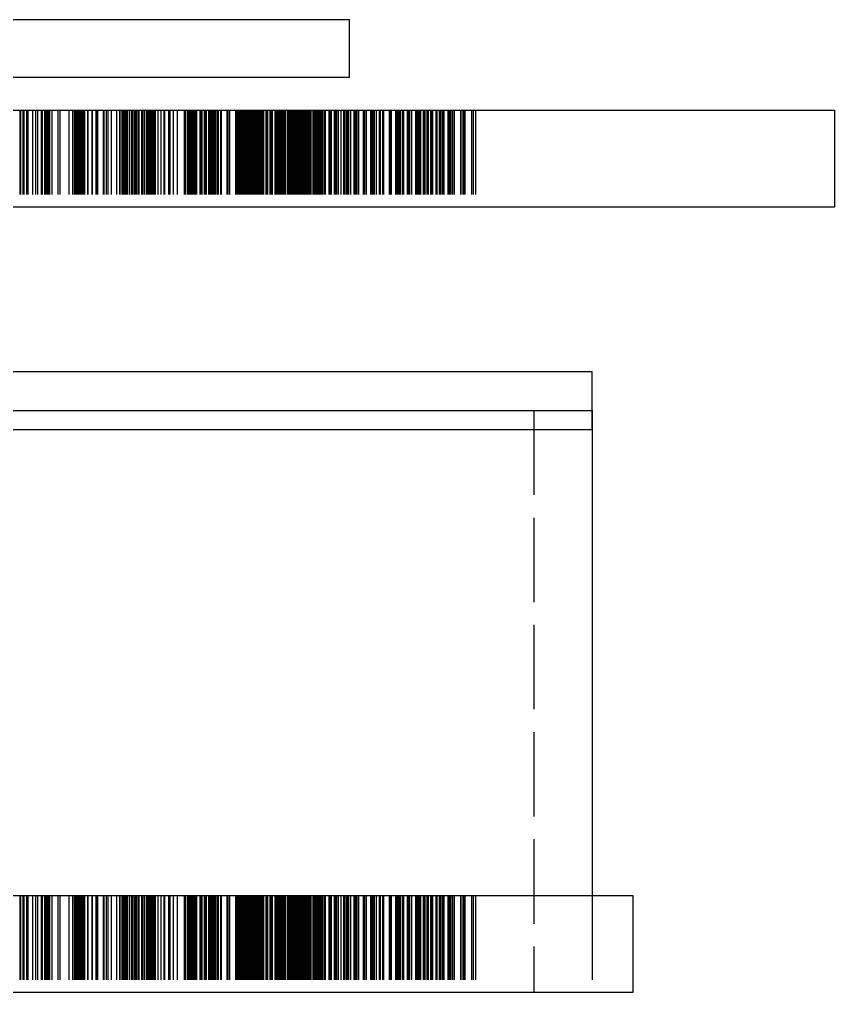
# Model space of a CAD drawing. Extents: x -49 to 4846, y -968 to 1090.
# Drawn here: x 4463.6 to 4547.6, y -467.9 to -367.6 of the extents above; entities that cross this region are included whole.
import ezdxf

# ---------------------------------------------------------------- set-up
doc = ezdxf.new("R2010")
doc.units = 0
doc.linetypes.add('DASHED', pattern=[11.05, 8.7, -2.35])
doc.linetypes.add('DOT', pattern=[2.2, 1.1, -1.1])
doc.layers.get('0').update_dxf_attribs({"linetype": 'CONTINUOUS'})
doc.layers.add('INVISIBLE', color=6, linetype='DOT')

msp = doc.modelspace()

# ---------------------------------------------------------------- linework, layer by layer
at = {"color": 1}
for p, q in [((4435.107727, -367.571621), (4497.607727, -367.571621)), ((4497.607727, -373.571621), (4497.607727, -367.571621)), ((4497.607727, -373.571621), (4247.607727, -373.571621)), ((4197.607727, -376.930308), (4547.607727, -376.930308)), ((4547.607727, -376.930308), (4547.607727, -386.930308)), ((4547.607727, -386.930308), (4197.607727, -386.930308)), ((4447.607727, -403.87264), (4522.607727, -403.87264)), ((4522.607727, -409.87264), (4522.607727, -403.87264)), ((4222.607727, -407.895823), (4522.607727, -407.895823)), ((4522.607727, -407.895823), (4522.607727, -457.895823)), ((4522.607727, -409.87264), (4222.607727, -409.87264)), ((4218.41165, -457.895823), (4526.803805, -457.895823)), ((4526.803805, -457.895823), (4526.803805, -467.895823)), ((4526.803805, -467.895823), (4218.41165, -467.895823))]:
    msp.add_line(p, q, dxfattribs=at)
at = {"layer": 'INVISIBLE', "linetype": 'DASHED'}
for p, q in [((4463.629827, -376.930308), (4463.629827, -386.930308)), ((4463.686207, -376.930308), (4463.686207, -386.930308)), ((4463.933215, -376.930308), (4463.933215, -386.930308)), ((4464.042692, -376.930308), (4464.042692, -386.930308)), ((4464.048743, -376.930308), (4464.048743, -386.930308)), ((4464.328966, -376.930308), (4464.328966, -386.930308)), ((4464.442108, -376.930308), (4464.442108, -386.930308)), ((4464.936995, -376.930308), (4464.936995, -386.930308)), ((4465.257447, -376.930308), (4465.257447, -386.930308)), ((4465.43452, -376.930308), (4465.43452, -386.930308)), ((4465.839957, -376.930308), (4465.839957, -386.930308)), ((4465.933752, -376.930308), (4465.933752, -386.930308)), ((4466.182442, -376.930308), (4466.182442, -386.930308)), ((4466.184181, -376.930308), (4466.184181, -386.930308)), ((4466.311828, -376.930308), (4466.311828, -386.930308)), ((4466.33762, -376.930308), (4466.33762, -386.930308)), ((4466.346135, -376.930308), (4466.346135, -386.930308)), ((4466.385126, -376.930308), (4466.385126, -386.930308)), ((4466.407022, -376.930308), (4466.407022, -386.930308)), ((4466.409483, -376.930308), (4466.409483, -386.930308)), ((4466.430706, -376.930308), (4466.430706, -386.930308)), ((4466.441874, -376.930308), (4466.441874, -386.930308)), ((4466.457502, -376.930308), (4466.457502, -386.930308)), ((4466.478218, -376.930308), (4466.478218, -386.930308)), ((4466.502674, -376.930308), (4466.502674, -386.930308)), ((4466.53958, -376.930308), (4466.53958, -386.930308)), ((4466.550751, -376.930308), (4466.550751, -386.930308)), ((4466.562348, -376.930308), (4466.562348, -386.930308)), ((4466.591947, -376.930308), (4466.591947, -386.930308)), ((4466.602057, -376.930308), (4466.602057, -386.930308)), ((4466.661122, -376.930308), (4466.661122, -386.930308)), ((4466.664394, -376.930308), (4466.664394, -386.930308)), ((4466.674306, -376.930308), (4466.674306, -386.930308)), ((4466.915665, -376.930308), (4466.915665, -386.930308)), ((4467.531013, -376.930308), (4467.531013, -386.930308)), ((4467.738138, -376.930308), (4467.738138, -386.930308)), ((4468.681522, -376.930308), (4468.681522, -386.930308)), ((4469.057762, -376.930308), (4469.057762, -386.930308)), ((4469.213446, -376.930308), (4469.213446, -386.930308)), ((4469.255664, -376.930308), (4469.255664, -386.930308)), ((4469.270852, -376.930308), (4469.270852, -386.930308)), ((4469.348096, -376.930308), (4469.348096, -386.930308)), ((4469.397185, -376.930308), (4469.397185, -386.930308)), ((4469.402975, -376.930308), (4469.402975, -386.930308)), ((4469.484608, -376.930308), (4469.484608, -386.930308)), ((4469.527899, -376.930308), (4469.527899, -386.930308)), ((4469.58967, -376.930308), (4469.58967, -386.930308)), ((4469.664166, -376.930308), (4469.664166, -386.930308)), ((4469.669862, -376.930308), (4469.669862, -386.930308)), ((4469.671114, -376.930308), (4469.671114, -386.930308)), ((4469.805318, -376.930308), (4469.805318, -386.930308)), ((4469.808981, -376.930308), (4469.808981, -386.930308)), ((4469.856322, -376.930308), (4469.856322, -386.930308)), ((4469.908571, -376.930308), (4469.908571, -386.930308)), ((4469.934022, -376.930308), (4469.934022, -386.930308)), ((4470.004254, -376.930308), (4470.004254, -386.930308)), ((4470.11832, -376.930308), (4470.11832, -386.930308)), ((4470.20027, -376.930308), (4470.20027, -386.930308)), ((4470.286466, -376.930308), (4470.286466, -386.930308)), ((4470.607753, -376.930308), (4470.607753, -386.930308)), ((4470.642325, -376.930308), (4470.642325, -386.930308)), ((4471.035791, -376.930308), (4471.035791, -386.930308)), ((4471.067658, -376.930308), (4471.067658, -386.930308)), ((4471.473493, -376.930308), (4471.473493, -386.930308)), ((4471.590361, -376.930308), (4471.590361, -386.930308)), ((4471.642847, -376.930308), (4471.642847, -386.930308)), ((4472.227798, -376.930308), (4472.227798, -386.930308)), ((4472.290938, -376.930308), (4472.290938, -386.930308)), ((4472.5344, -376.930308), (4472.5344, -386.930308)), ((4472.710137, -376.930308), (4472.710137, -386.930308)), ((4473.046463, -376.930308), (4473.046463, -386.930308)), ((4473.588255, -376.930308), (4473.588255, -386.930308)), ((4473.908005, -376.930308), (4473.908005, -386.930308)), ((4473.940961, -376.930308), (4473.940961, -386.930308)), ((4473.947288, -376.930308), (4473.947288, -386.930308)), ((4474.139598, -376.930308), (4474.139598, -386.930308)), ((4474.181466, -376.930308), (4474.181466, -386.930308)), ((4474.195639, -376.930308), (4474.195639, -386.930308)), ((4474.262687, -376.930308), (4474.262687, -386.930308)), ((4474.301937, -376.930308), (4474.301937, -386.930308)), ((4474.306426, -376.930308), (4474.306426, -386.930308)), ((4474.367011, -376.930308), (4474.367011, -386.930308)), ((4474.397334, -376.930308), (4474.397334, -386.930308)), ((4474.430529, -376.930308), (4474.430529, -386.930308)), ((4474.438758, -376.930308), (4474.438758, -386.930308)), ((4474.486173, -376.930308), (4474.486173, -386.930308)), ((4474.489693, -376.930308), (4474.489693, -386.930308)), ((4474.571624, -376.930308), (4474.571624, -386.930308)), ((4474.597886, -376.930308), (4474.597886, -386.930308)), ((4474.626019, -376.930308), (4474.626019, -386.930308)), ((4474.730976, -376.930308), (4474.730976, -386.930308)), ((4474.946409, -376.930308), (4474.946409, -386.930308)), ((4475.126012, -376.930308), (4475.126012, -386.930308)), ((4475.158894, -376.930308), (4475.158894, -386.930308)), ((4475.194312, -376.930308), (4475.194312, -386.930308)), ((4475.395147, -376.930308), (4475.395147, -386.930308)), ((4475.502085, -376.930308), (4475.502085, -386.930308)), ((4475.62485, -376.930308), (4475.62485, -386.930308)), ((4475.798638, -376.930308), (4475.798638, -386.930308)), ((4475.904175, -376.930308), (4475.904175, -386.930308)), ((4476.163836, -376.930308), (4476.163836, -386.930308)), ((4476.238871, -376.930308), (4476.238871, -386.930308)), ((4476.413239, -376.930308), (4476.413239, -386.930308)), ((4476.492072, -376.930308), (4476.492072, -386.930308)), ((4476.695367, -376.930308), (4476.695367, -386.930308)), ((4476.709211, -376.930308), (4476.709211, -386.930308)), ((4476.765625, -376.930308), (4476.765625, -386.930308)), ((4476.785708, -376.930308), (4476.785708, -386.930308)), ((4476.886633, -376.930308), (4476.886633, -386.930308)), ((4476.949964, -376.930308), (4476.949964, -386.930308)), ((4476.9574, -376.930308), (4476.9574, -386.930308)), ((4477.061593, -376.930308), (4477.061593, -386.930308)), ((4477.116415, -376.930308), (4477.116415, -386.930308)), ((4477.194196, -376.930308), (4477.194196, -386.930308)), ((4477.213522, -376.930308), (4477.213522, -386.930308)), ((4477.287389, -376.930308), (4477.287389, -386.930308)), ((4477.294489, -376.930308), (4477.294489, -386.930308)), ((4477.441041, -376.930308), (4477.441041, -386.930308)), ((4477.466937, -376.930308), (4477.466937, -386.930308)), ((4477.525232, -376.930308), (4477.525232, -386.930308)), ((4477.543306, -376.930308), (4477.543306, -386.930308)), ((4477.589365, -376.930308), (4477.589365, -386.930308)), ((4477.844905, -376.930308), (4477.844905, -386.930308)), ((4477.86621, -376.930308), (4477.86621, -386.930308)), ((4478.162478, -376.930308), (4478.162478, -386.930308)), ((4478.472081, -376.930308), (4478.472081, -386.930308)), ((4478.535736, -376.930308), (4478.535736, -386.930308)), ((4478.939204, -376.930308), (4478.939204, -386.930308)), ((4479.092628, -376.930308), (4479.092628, -386.930308)), ((4479.444373, -376.930308), (4479.444373, -386.930308)), ((4479.857223, -376.930308), (4479.857223, -386.930308)), ((4480.563543, -376.930308), (4480.563543, -386.930308)), ((4480.657661, -376.930308), (4480.657661, -386.930308)), ((4480.687821, -376.930308), (4480.687821, -386.930308)), ((4480.9017, -376.930308), (4480.9017, -386.930308)), ((4480.93639, -376.930308), (4480.93639, -386.930308)), ((4480.992504, -376.930308), (4480.992504, -386.930308)), ((4481.011715, -376.930308), (4481.011715, -386.930308)), ((4481.071044, -376.930308), (4481.071044, -386.930308)), ((4481.103891, -376.930308), (4481.103891, -386.930308)), ((4481.158779, -376.930308), (4481.158779, -386.930308)), ((4481.165099, -376.930308), (4481.165099, -386.930308)), ((4481.25123, -376.930308), (4481.25123, -386.930308)), ((4481.289222, -376.930308), (4481.289222, -386.930308)), ((4481.294923, -376.930308), (4481.294923, -386.930308)), ((4481.300846, -376.930308), (4481.300846, -386.930308)), ((4481.355245, -376.930308), (4481.355245, -386.930308)), ((4481.4252, -376.930308), (4481.4252, -386.930308)), ((4481.430433, -376.930308), (4481.430433, -386.930308)), ((4481.504125, -376.930308), (4481.504125, -386.930308)), ((4481.536691, -376.930308), (4481.536691, -386.930308)), ((4481.553808, -376.930308), (4481.553808, -386.930308)), ((4481.594014, -376.930308), (4481.594014, -386.930308)), ((4481.637453, -376.930308), (4481.637453, -386.930308)), ((4481.772592, -376.930308), (4481.772592, -386.930308)), ((4481.803072, -376.930308), (4481.803072, -386.930308)), ((4481.840663, -376.930308), (4481.840663, -386.930308)), ((4482.165457, -376.930308), (4482.165457, -386.930308)), ((4482.275877, -376.930308), (4482.275877, -386.930308)), ((4482.386725, -376.930308), (4482.386725, -386.930308)), ((4482.637244, -376.930308), (4482.637244, -386.930308)), ((4482.780985, -376.930308), (4482.780985, -386.930308)), ((4482.792589, -376.930308), (4482.792589, -386.930308)), ((4482.849756, -376.930308), (4482.849756, -386.930308)), ((4483.061694, -376.930308), (4483.061694, -386.930308)), ((4483.112496, -376.930308), (4483.112496, -386.930308)), ((4483.129839, -376.930308), (4483.129839, -386.930308)), ((4483.153937, -376.930308), (4483.153937, -386.930308)), ((4483.274132, -376.930308), (4483.274132, -386.930308)), ((4483.348938, -376.930308), (4483.348938, -386.930308)), ((4483.357696, -376.930308), (4483.357696, -386.930308)), ((4483.479895, -376.930308), (4483.479895, -386.930308)), ((4483.482939, -376.930308), (4483.482939, -386.930308)), ((4483.519765, -376.930308), (4483.519765, -386.930308)), ((4483.539587, -376.930308), (4483.539587, -386.930308)), ((4483.543852, -376.930308), (4483.543852, -386.930308)), ((4483.576764, -376.930308), (4483.576764, -386.930308)), ((4483.634243, -376.930308), (4483.634243, -386.930308)), ((4483.742061, -376.930308), (4483.742061, -386.930308)), ((4483.750255, -376.930308), (4483.750255, -386.930308)), ((4483.948495, -376.930308), (4483.948495, -386.930308)), ((4484.015195, -376.930308), (4484.015195, -386.930308)), ((4484.088409, -376.930308), (4484.088409, -386.930308)), ((4484.313908, -376.930308), (4484.313908, -386.930308)), ((4484.327604, -376.930308), (4484.327604, -386.930308)), ((4484.378573, -376.930308), (4484.378573, -386.930308)), ((4484.956335, -376.930308), (4484.956335, -386.930308)), ((4485.081508, -376.930308), (4485.081508, -386.930308)), ((4485.250976, -376.930308), (4485.250976, -386.930308)), ((4485.858178, -376.930308), (4485.858178, -386.930308)), ((4485.983677, -376.930308), (4485.983677, -386.930308)), ((4486.046357, -376.930308), (4486.046357, -386.930308)), ((4486.111188, -376.930308), (4486.111188, -386.930308)), ((4486.15243, -376.930308), (4486.15243, -386.930308)), ((4486.167975, -376.930308), (4486.167975, -386.930308)), ((4486.25032, -376.930308), (4486.25032, -386.930308)), ((4486.378855, -376.930308), (4486.378855, -386.930308)), ((4486.405152, -376.930308), (4486.405152, -386.930308)), ((4486.473059, -376.930308), (4486.473059, -386.930308)), ((4486.487654, -376.930308), (4486.487654, -386.930308)), ((4486.496512, -376.930308), (4486.496512, -386.930308)), ((4486.609743, -376.930308), (4486.609743, -386.930308)), ((4486.677872, -376.930308), (4486.677872, -386.930308)), ((4486.685746, -376.930308), (4486.685746, -386.930308)), ((4486.774473, -376.930308), (4486.774473, -386.930308)), ((4486.79366, -376.930308), (4486.79366, -386.930308)), ((4486.848813, -376.930308), (4486.848813, -386.930308)), ((4486.925396, -376.930308), (4486.925396, -386.930308)), ((4487.014834, -376.930308), (4487.014834, -386.930308)), ((4487.021551, -376.930308), (4487.021551, -386.930308)), ((4487.180977, -376.930308), (4487.180977, -386.930308)), ((4487.233371, -376.930308), (4487.233371, -386.930308)), ((4487.290216, -376.930308), (4487.290216, -386.930308)), ((4487.322095, -376.930308), (4487.322095, -386.930308)), ((4487.465074, -376.930308), (4487.465074, -386.930308)), ((4487.509258, -376.930308), (4487.509258, -386.930308)), ((4487.584175, -376.930308), (4487.584175, -386.930308)), ((4487.683951, -376.930308), (4487.683951, -386.930308)), ((4487.82538, -376.930308), (4487.82538, -386.930308)), ((4487.948902, -376.930308), (4487.948902, -386.930308)), ((4487.99326, -376.930308), (4487.99326, -386.930308)), ((4488.002759, -376.930308), (4488.002759, -386.930308)), ((4488.070157, -376.930308), (4488.070157, -386.930308)), ((4488.097219, -376.930308), (4488.097219, -386.930308)), ((4488.231431, -376.930308), (4488.231431, -386.930308)), ((4488.314443, -376.930308), (4488.314443, -386.930308)), ((4488.324138, -376.930308), (4488.324138, -386.930308)), ((4488.3367, -376.930308), (4488.3367, -386.930308)), ((4488.459003, -376.930308), (4488.459003, -386.930308)), ((4488.5293, -376.930308), (4488.5293, -386.930308)), ((4488.62835, -376.930308), (4488.62835, -386.930308)), ((4488.67781, -376.930308), (4488.67781, -386.930308)), ((4488.725519, -376.930308), (4488.725519, -386.930308)), ((4488.746688, -376.930308), (4488.746688, -386.930308)), ((4488.75501, -376.930308), (4488.75501, -386.930308)), ((4488.970379, -376.930308), (4488.970379, -386.930308)), ((4488.995418, -376.930308), (4488.995418, -386.930308)), ((4489.042569, -376.930308), (4489.042569, -386.930308)), ((4489.121665, -376.930308), (4489.121665, -386.930308)), ((4489.144392, -376.930308), (4489.144392, -386.930308)), ((4489.406709, -376.930308), (4489.406709, -386.930308)), ((4489.433771, -376.930308), (4489.433771, -386.930308)), ((4489.560508, -376.930308), (4489.560508, -386.930308)), ((4489.575184, -376.930308), (4489.575184, -386.930308)), ((4489.639654, -376.930308), (4489.639654, -386.930308)), ((4489.917864, -376.930308), (4489.917864, -386.930308)), ((4489.980361, -376.930308), (4489.980361, -386.930308)), ((4490.024466, -376.930308), (4490.024466, -386.930308)), ((4490.095942, -376.930308), (4490.095942, -386.930308)), ((4490.181744, -376.930308), (4490.181744, -386.930308)), ((4490.272691, -376.930308), (4490.272691, -386.930308)), ((4490.306871, -376.930308), (4490.306871, -386.930308)), ((4490.338301, -376.930308), (4490.338301, -386.930308)), ((4490.383605, -376.930308), (4490.383605, -386.930308)), ((4490.410189, -376.930308), (4490.410189, -386.930308)), ((4490.48185, -376.930308), (4490.48185, -386.930308)), ((4490.539613, -376.930308), (4490.539613, -386.930308)), ((4490.618004, -376.930308), (4490.618004, -386.930308)), ((4490.627088, -376.930308), (4490.627088, -386.930308)), ((4490.657764, -376.930308), (4490.657764, -386.930308)), ((4490.666737, -376.930308), (4490.666737, -386.930308)), ((4490.752068, -376.930308), (4490.752068, -386.930308)), ((4490.816271, -376.930308), (4490.816271, -386.930308)), ((4490.905768, -376.930308), (4490.905768, -386.930308)), ((4490.952382, -376.930308), (4490.952382, -386.930308)), ((4491.01078, -376.930308), (4491.01078, -386.930308)), ((4491.018687, -376.930308), (4491.018687, -386.930308)), ((4491.207197, -376.930308), (4491.207197, -386.930308)), ((4491.220144, -376.930308), (4491.220144, -386.930308)), ((4491.269488, -376.930308), (4491.269488, -386.930308)), ((4491.288376, -376.930308), (4491.288376, -386.930308)), ((4491.304491, -376.930308), (4491.304491, -386.930308)), ((4491.337257, -376.930308), (4491.337257, -386.930308)), ((4491.349452, -376.930308), (4491.349452, -386.930308)), ((4491.370666, -376.930308), (4491.370666, -386.930308)), ((4491.399507, -376.930308), (4491.399507, -386.930308)), ((4491.508726, -376.930308), (4491.508726, -386.930308)), ((4491.524545, -376.930308), (4491.524545, -386.930308)), ((4491.541871, -376.930308), (4491.541871, -386.930308)), ((4491.600148, -376.930308), (4491.600148, -386.930308)), ((4491.618653, -376.930308), (4491.618653, -386.930308)), ((4491.62946, -376.930308), (4491.62946, -386.930308)), ((4491.63967, -376.930308), (4491.63967, -386.930308)), ((4491.781307, -376.930308), (4491.781307, -386.930308)), ((4491.809436, -376.930308), (4491.809436, -386.930308)), ((4491.827211, -376.930308), (4491.827211, -386.930308)), ((4491.854871, -376.930308), (4491.854871, -386.930308)), ((4491.958251, -376.930308), (4491.958251, -386.930308)), ((4492.080748, -376.930308), (4492.080748, -386.930308)), ((4492.090024, -376.930308), (4492.090024, -386.930308)), ((4492.126239, -376.930308), (4492.126239, -386.930308)), ((4492.203196, -376.930308), (4492.203196, -386.930308)), ((4492.313109, -376.930308), (4492.313109, -386.930308)), ((4492.387634, -376.930308), (4492.387634, -386.930308)), ((4492.455036, -376.930308), (4492.455036, -386.930308)), ((4492.469154, -376.930308), (4492.469154, -386.930308)), ((4492.471026, -376.930308), (4492.471026, -386.930308)), ((4492.486118, -376.930308), (4492.486118, -386.930308)), ((4492.553231, -376.930308), (4492.553231, -386.930308)), ((4492.581829, -376.930308), (4492.581829, -386.930308)), ((4492.589816, -376.930308), (4492.589816, -386.930308)), ((4492.659121, -376.930308), (4492.659121, -386.930308)), ((4492.702705, -376.930308), (4492.702705, -386.930308)), ((4492.721745, -376.930308), (4492.721745, -386.930308)), ((4492.789562, -376.930308), (4492.789562, -386.930308)), ((4492.803031, -376.930308), (4492.803031, -386.930308)), ((4492.806972, -376.930308), (4492.806972, -386.930308)), ((4492.81687, -376.930308), (4492.81687, -386.930308)), ((4492.887116, -376.930308), (4492.887116, -386.930308)), ((4492.916477, -376.930308), (4492.916477, -386.930308)), ((4492.953453, -376.930308), (4492.953453, -386.930308)), ((4493.0239, -376.930308), (4493.0239, -386.930308)), ((4493.052008, -376.930308), (4493.052008, -386.930308)), ((4493.06077, -376.930308), (4493.06077, -386.930308)), ((4493.1224, -376.930308), (4493.1224, -386.930308)), ((4493.149108, -376.930308), (4493.149108, -386.930308)), ((4493.159387, -376.930308), (4493.159387, -386.930308)), ((4493.238397, -376.930308), (4493.238397, -386.930308)), ((4493.247149, -376.930308), (4493.247149, -386.930308)), ((4493.301605, -376.930308), (4493.301605, -386.930308)), ((4493.350795, -376.930308), (4493.350795, -386.930308)), ((4493.375221, -376.930308), (4493.375221, -386.930308)), ((4493.40712, -376.930308), (4493.40712, -386.930308)), ((4493.456504, -376.930308), (4493.456504, -386.930308)), ((4493.478414, -376.930308), (4493.478414, -386.930308)), ((4493.525969, -376.930308), (4493.525969, -386.930308)), ((4493.549882, -376.930308), (4493.549882, -386.930308)), ((4493.600324, -376.930308), (4493.600324, -386.930308)), ((4493.601699, -376.930308), (4493.601699, -386.930308)), ((4493.609541, -376.930308), (4493.609541, -386.930308)), ((4493.830591, -376.930308), (4493.830591, -386.930308)), ((4493.88422, -376.930308), (4493.88422, -386.930308)), ((4493.896951, -376.930308), (4493.896951, -386.930308)), ((4493.904195, -376.930308), (4493.904195, -386.930308)), ((4493.941923, -376.930308), (4493.941923, -386.930308)), ((4493.984576, -376.930308), (4493.984576, -386.930308)), ((4494.002697, -376.930308), (4494.002697, -386.930308)), ((4494.113873, -376.930308), (4494.113873, -386.930308)), ((4494.221455, -376.930308), (4494.221455, -386.930308)), ((4494.25291, -376.930308), (4494.25291, -386.930308)), ((4494.299282, -376.930308), (4494.299282, -386.930308)), ((4494.368518, -376.930308), (4494.368518, -386.930308)), ((4494.379448, -376.930308), (4494.379448, -386.930308)), ((4494.490079, -376.930308), (4494.490079, -386.930308)), ((4494.583188, -376.930308), (4494.583188, -386.930308)), ((4494.675386, -376.930308), (4494.675386, -386.930308)), ((4494.84077, -376.930308), (4494.84077, -386.930308)), ((4495.015795, -376.930308), (4495.015795, -386.930308)), ((4495.03872, -376.930308), (4495.03872, -386.930308)), ((4495.087948, -376.930308), (4495.087948, -386.930308)), ((4495.489423, -376.930308), (4495.489423, -386.930308)), ((4495.568665, -376.930308), (4495.568665, -386.930308)), ((4495.632721, -376.930308), (4495.632721, -386.930308)), ((4495.632752, -376.930308), (4495.632752, -386.930308)), ((4495.716038, -376.930308), (4495.716038, -386.930308)), ((4496.012798, -376.930308), (4496.012798, -386.930308)), ((4496.117791, -376.930308), (4496.117791, -386.930308)), ((4496.25839, -376.930308), (4496.25839, -386.930308)), ((4496.439298, -376.930308), (4496.439298, -386.930308)), ((4496.699594, -376.930308), (4496.699594, -386.930308)), ((4496.99494, -376.930308), (4496.99494, -386.930308)), ((4497.081326, -376.930308), (4497.081326, -386.930308)), ((4497.261892, -376.930308), (4497.261892, -386.930308)), ((4497.291998, -376.930308), (4497.291998, -386.930308)), ((4497.366654, -376.930308), (4497.366654, -386.930308)), ((4497.368569, -376.930308), (4497.368569, -386.930308)), ((4497.379533, -376.930308), (4497.379533, -386.930308)), ((4497.498899, -376.930308), (4497.498899, -386.930308)), ((4497.721356, -376.930308), (4497.721356, -386.930308)), ((4497.728596, -376.930308), (4497.728596, -386.930308)), ((4498.047888, -376.930308), (4498.047888, -386.930308)), ((4498.182175, -376.930308), (4498.182175, -386.930308)), ((4498.337993, -376.930308), (4498.337993, -386.930308)), ((4498.359041, -376.930308), (4498.359041, -386.930308)), ((4498.540327, -376.930308), (4498.540327, -386.930308)), ((4498.552966, -376.930308), (4498.552966, -386.930308)), ((4499.022869, -376.930308), (4499.022869, -386.930308)), ((4499.16254, -376.930308), (4499.16254, -386.930308)), ((4499.316687, -376.930308), (4499.316687, -386.930308)), ((4499.324551, -376.930308), (4499.324551, -386.930308)), ((4499.789183, -376.930308), (4499.789183, -386.930308)), ((4499.857193, -376.930308), (4499.857193, -386.930308)), ((4499.907861, -376.930308), (4499.907861, -386.930308)), ((4500.009894, -376.930308), (4500.009894, -386.930308)), ((4500.14911, -376.930308), (4500.14911, -386.930308)), ((4500.357537, -376.930308), (4500.357537, -386.930308)), ((4500.681173, -376.930308), (4500.681173, -386.930308)), ((4500.7747, -376.930308), (4500.7747, -386.930308)), ((4501.002918, -376.930308), (4501.002918, -386.930308)), ((4501.017486, -376.930308), (4501.017486, -386.930308)), ((4501.116125, -376.930308), (4501.116125, -386.930308)), ((4501.713818, -376.930308), (4501.713818, -386.930308)), ((4501.773361, -376.930308), (4501.773361, -386.930308)), ((4501.796961, -376.930308), (4501.796961, -386.930308)), ((4501.810531, -376.930308), (4501.810531, -386.930308)), ((4501.826959, -376.930308), (4501.826959, -386.930308)), ((4501.868345, -376.930308), (4501.868345, -386.930308)), ((4501.900197, -376.930308), (4501.900197, -386.930308)), ((4502.364094, -376.930308), (4502.364094, -386.930308)), ((4502.383308, -376.930308), (4502.383308, -386.930308)), ((4502.519453, -376.930308), (4502.519453, -386.930308)), ((4502.595524, -376.930308), (4502.595524, -386.930308)), ((4502.692722, -376.930308), (4502.692722, -386.930308)), ((4502.827341, -376.930308), (4502.827341, -386.930308)), ((4503.050331, -376.930308), (4503.050331, -386.930308)), ((4503.10185, -376.930308), (4503.10185, -386.930308)), ((4503.116515, -376.930308), (4503.116515, -386.930308)), ((4503.160601, -376.930308), (4503.160601, -386.930308)), ((4503.558329, -376.930308), (4503.558329, -386.930308)), ((4503.592888, -376.930308), (4503.592888, -386.930308)), ((4503.73849, -376.930308), (4503.73849, -386.930308)), ((4503.743445, -376.930308), (4503.743445, -386.930308)), ((4503.765505, -376.930308), (4503.765505, -386.930308)), ((4503.770245, -376.930308), (4503.770245, -386.930308)), ((4503.775775, -376.930308), (4503.775775, -386.930308)), ((4503.784691, -376.930308), (4503.784691, -386.930308)), ((4503.784964, -376.930308), (4503.784964, -386.930308)), ((4504.017347, -376.930308), (4504.017347, -386.930308)), ((4504.408651, -376.930308), (4504.408651, -386.930308)), ((4504.447674, -376.930308), (4504.447674, -386.930308)), ((4504.474031, -376.930308), (4504.474031, -386.930308)), ((4504.567138, -376.930308), (4504.567138, -386.930308)), ((4504.616806, -376.930308), (4504.616806, -386.930308)), ((4504.653605, -376.930308), (4504.653605, -386.930308)), ((4504.774269, -376.930308), (4504.774269, -386.930308)), ((4504.817676, -376.930308), (4504.817676, -386.930308)), ((4504.924769, -376.930308), (4504.924769, -386.930308)), ((4505.198695, -376.930308), (4505.198695, -386.930308)), ((4505.202705, -376.930308), (4505.202705, -386.930308)), ((4505.311748, -376.930308), (4505.311748, -386.930308)), ((4505.362463, -376.930308), (4505.362463, -386.930308)), ((4505.579657, -376.930308), (4505.579657, -386.930308)), ((4505.589143, -376.930308), (4505.589143, -386.930308)), ((4505.70398, -376.930308), (4505.70398, -386.930308)), ((4505.975645, -376.930308), (4505.975645, -386.930308)), ((4506.071024, -376.930308), (4506.071024, -386.930308)), ((4506.102837, -376.930308), (4506.102837, -386.930308)), ((4506.166837, -376.930308), (4506.166837, -386.930308)), ((4506.519875, -376.930308), (4506.519875, -386.930308)), ((4506.60793, -376.930308), (4506.60793, -386.930308)), ((4506.853366, -376.930308), (4506.853366, -386.930308)), ((4506.875022, -376.930308), (4506.875022, -386.930308)), ((4507.02488, -376.930308), (4507.02488, -386.930308)), ((4507.2012, -376.930308), (4507.2012, -386.930308)), ((4507.336558, -376.930308), (4507.336558, -386.930308)), ((4507.745349, -376.930308), (4507.745349, -386.930308)), ((4507.837692, -376.930308), (4507.837692, -386.930308)), ((4507.939543, -376.930308), (4507.939543, -386.930308)), ((4508.042694, -376.930308), (4508.042694, -386.930308)), ((4508.224391, -376.930308), (4508.224391, -386.930308)), ((4508.399095, -376.930308), (4508.399095, -386.930308)), ((4509.052925, -376.930308), (4509.052925, -386.930308)), ((4509.091962, -376.930308), (4509.091962, -386.930308)), ((4509.283262, -376.930308), (4509.283262, -386.930308)), ((4509.427414, -376.930308), (4509.427414, -386.930308)), ((4509.50156, -376.930308), (4509.50156, -386.930308)), ((4510.182429, -376.930308), (4510.182429, -386.930308)), ((4510.350564, -376.930308), (4510.350564, -386.930308)), ((4510.602645, -376.930308), (4510.602645, -386.930308)), ((4510.607907, -376.930308), (4510.607907, -386.930308)), ((4516.607727, -407.895823), (4516.607727, -467.895823)), ((4463.629827, -457.895823), (4463.629827, -467.895823)), ((4463.686207, -457.895823), (4463.686207, -467.895823)), ((4463.933215, -457.895823), (4463.933215, -467.895823)), ((4464.042691, -457.895823), (4464.042691, -467.895823)), ((4464.048744, -457.895823), (4464.048744, -467.895823)), ((4464.328966, -457.895823), (4464.328966, -467.895823)), ((4464.442108, -457.895823), (4464.442108, -467.895823)), ((4464.936995, -457.895823), (4464.936995, -467.895823)), ((4465.257446, -457.895823), (4465.257446, -467.895823)), ((4465.43452, -457.895823), (4465.43452, -467.895823)), ((4465.839957, -457.895823), (4465.839957, -467.895823)), ((4465.933752, -457.895823), (4465.933752, -467.895823)), ((4466.182442, -457.895823), (4466.182442, -467.895823)), ((4466.184181, -457.895823), (4466.184181, -467.895823)), ((4466.311828, -457.895823), (4466.311828, -467.895823)), ((4466.33762, -457.895823), (4466.33762, -467.895823)), ((4466.346135, -457.895823), (4466.346135, -467.895823)), ((4466.385126, -457.895823), (4466.385126, -467.895823)), ((4466.407022, -457.895823), (4466.407022, -467.895823)), ((4466.409483, -457.895823), (4466.409483, -467.895823)), ((4466.430706, -457.895823), (4466.430706, -467.895823)), ((4466.441874, -457.895823), (4466.441874, -467.895823)), ((4466.457502, -457.895823), (4466.457502, -467.895823)), ((4466.478218, -457.895823), (4466.478218, -467.895823)), ((4466.502674, -457.895823), (4466.502674, -467.895823)), ((4466.53958, -457.895823), (4466.53958, -467.895823)), ((4466.550751, -457.895823), (4466.550751, -467.895823)), ((4466.562348, -457.895823), (4466.562348, -467.895823)), ((4466.591947, -457.895823), (4466.591947, -467.895823)), ((4466.602057, -457.895823), (4466.602057, -467.895823)), ((4466.661122, -457.895823), (4466.661122, -467.895823)), ((4466.664397, -457.895823), (4466.664397, -467.895823)), ((4466.674306, -457.895823), (4466.674306, -467.895823)), ((4466.915665, -457.895823), (4466.915665, -467.895823)), ((4467.531013, -457.895823), (4467.531013, -467.895823)), ((4467.738138, -457.895823), (4467.738138, -467.895823)), ((4468.681522, -457.895823), (4468.681522, -467.895823)), ((4469.057762, -457.895823), (4469.057762, -467.895823)), ((4469.213446, -457.895823), (4469.213446, -467.895823)), ((4469.255664, -457.895823), (4469.255664, -467.895823)), ((4469.270852, -457.895823), (4469.270852, -467.895823)), ((4469.348096, -457.895823), (4469.348096, -467.895823)), ((4469.397185, -457.895823), (4469.397185, -467.895823)), ((4469.402975, -457.895823), (4469.402975, -467.895823)), ((4469.484608, -457.895823), (4469.484608, -467.895823)), ((4469.527899, -457.895823), (4469.527899, -467.895823)), ((4469.58967, -457.895823), (4469.58967, -467.895823)), ((4469.664166, -457.895823), (4469.664166, -467.895823)), ((4469.669862, -457.895823), (4469.669862, -467.895823)), ((4469.671114, -457.895823), (4469.671114, -467.895823)), ((4469.805318, -457.895823), (4469.805318, -467.895823)), ((4469.808981, -457.895823), (4469.808981, -467.895823)), ((4469.856322, -457.895823), (4469.856322, -467.895823)), ((4469.908571, -457.895823), (4469.908571, -467.895823)), ((4469.934022, -457.895823), (4469.934022, -467.895823)), ((4470.004254, -457.895823), (4470.004254, -467.895823)), ((4470.11832, -457.895823), (4470.11832, -467.895823)), ((4470.20027, -457.895823), (4470.20027, -467.895823)), ((4470.286466, -457.895823), (4470.286466, -467.895823)), ((4470.607752, -457.895823), (4470.607752, -467.895823)), ((4470.642325, -457.895823), (4470.642325, -467.895823)), ((4471.035791, -457.895823), (4471.035791, -467.895823)), ((4471.067658, -457.895823), (4471.067658, -467.895823)), ((4471.473493, -457.895823), (4471.473493, -467.895823)), ((4471.59036, -457.895823), (4471.59036, -467.895823)), ((4471.642847, -457.895823), (4471.642847, -467.895823)), ((4472.227798, -457.895823), (4472.227798, -467.895823)), ((4472.290938, -457.895823), (4472.290938, -467.895823)), ((4472.5344, -457.895823), (4472.5344, -467.895823)), ((4472.710137, -457.895823), (4472.710137, -467.895823)), ((4473.046465, -457.895823), (4473.046465, -467.895823)), ((4473.588255, -457.895823), (4473.588255, -467.895823)), ((4473.908005, -457.895823), (4473.908005, -467.895823)), ((4473.940961, -457.895823), (4473.940961, -467.895823)), ((4473.947288, -457.895823), (4473.947288, -467.895823)), ((4474.139598, -457.895823), (4474.139598, -467.895823)), ((4474.181466, -457.895823), (4474.181466, -467.895823)), ((4474.195639, -457.895823), (4474.195639, -467.895823)), ((4474.262687, -457.895823), (4474.262687, -467.895823)), ((4474.301937, -457.895823), (4474.301937, -467.895823)), ((4474.306426, -457.895823), (4474.306426, -467.895823)), ((4474.367011, -457.895823), (4474.367011, -467.895823)), ((4474.397334, -457.895823), (4474.397334, -467.895823)), ((4474.430529, -457.895823), (4474.430529, -467.895823)), ((4474.438758, -457.895823), (4474.438758, -467.895823)), ((4474.486173, -457.895823), (4474.486173, -467.895823)), ((4474.489693, -457.895823), (4474.489693, -467.895823)), ((4474.571624, -457.895823), (4474.571624, -467.895823)), ((4474.597886, -457.895823), (4474.597886, -467.895823)), ((4474.626019, -457.895823), (4474.626019, -467.895823)), ((4474.730976, -457.895823), (4474.730976, -467.895823)), ((4474.946409, -457.895823), (4474.946409, -467.895823)), ((4475.126012, -457.895823), (4475.126012, -467.895823)), ((4475.158894, -457.895823), (4475.158894, -467.895823)), ((4475.194312, -457.895823), (4475.194312, -467.895823)), ((4475.395147, -457.895823), (4475.395147, -467.895823)), ((4475.502085, -457.895823), (4475.502085, -467.895823)), ((4475.62485, -457.895823), (4475.62485, -467.895823)), ((4475.798638, -457.895823), (4475.798638, -467.895823)), ((4475.904175, -457.895823), (4475.904175, -467.895823)), ((4476.163836, -457.895823), (4476.163836, -467.895823)), ((4476.238871, -457.895823), (4476.238871, -467.895823)), ((4476.413239, -457.895823), (4476.413239, -467.895823)), ((4476.492072, -457.895823), (4476.492072, -467.895823)), ((4476.695366, -457.895823), (4476.695366, -467.895823)), ((4476.709211, -457.895823), (4476.709211, -467.895823)), ((4476.765625, -457.895823), (4476.765625, -467.895823)), ((4476.785708, -457.895823), (4476.785708, -467.895823)), ((4476.886633, -457.895823), (4476.886633, -467.895823)), ((4476.949964, -457.895823), (4476.949964, -467.895823)), ((4476.9574, -457.895823), (4476.9574, -467.895823)), ((4477.061593, -457.895823), (4477.061593, -467.895823)), ((4477.116415, -457.895823), (4477.116415, -467.895823)), ((4477.194196, -457.895823), (4477.194196, -467.895823)), ((4477.213522, -457.895823), (4477.213522, -467.895823)), ((4477.287389, -457.895823), (4477.287389, -467.895823)), ((4477.294489, -457.895823), (4477.294489, -467.895823)), ((4477.44104, -457.895823), (4477.44104, -467.895823)), ((4477.466937, -457.895823), (4477.466937, -467.895823)), ((4477.525232, -457.895823), (4477.525232, -467.895823)), ((4477.543307, -457.895823), (4477.543307, -467.895823)), ((4477.589365, -457.895823), (4477.589365, -467.895823)), ((4477.844905, -457.895823), (4477.844905, -467.895823)), ((4477.86621, -457.895823), (4477.86621, -467.895823)), ((4478.162478, -457.895823), (4478.162478, -467.895823)), ((4478.472081, -457.895823), (4478.472081, -467.895823)), ((4478.535736, -457.895823), (4478.535736, -467.895823)), ((4478.939206, -457.895823), (4478.939206, -467.895823)), ((4479.092628, -457.895823), (4479.092628, -467.895823)), ((4479.444373, -457.895823), (4479.444373, -467.895823)), ((4479.857223, -457.895823), (4479.857223, -467.895823)), ((4480.563543, -457.895823), (4480.563543, -467.895823)), ((4480.657661, -457.895823), (4480.657661, -467.895823)), ((4480.687821, -457.895823), (4480.687821, -467.895823)), ((4480.9017, -457.895823), (4480.9017, -467.895823)), ((4480.93639, -457.895823), (4480.93639, -467.895823)), ((4480.992504, -457.895823), (4480.992504, -467.895823)), ((4481.011715, -457.895823), (4481.011715, -467.895823)), ((4481.071044, -457.895823), (4481.071044, -467.895823)), ((4481.103891, -457.895823), (4481.103891, -467.895823)), ((4481.158779, -457.895823), (4481.158779, -467.895823)), ((4481.165099, -457.895823), (4481.165099, -467.895823)), ((4481.25123, -457.895823), (4481.25123, -467.895823)), ((4481.289222, -457.895823), (4481.289222, -467.895823)), ((4481.294923, -457.895823), (4481.294923, -467.895823)), ((4481.300846, -457.895823), (4481.300846, -467.895823)), ((4481.355245, -457.895823), (4481.355245, -467.895823)), ((4481.4252, -457.895823), (4481.4252, -467.895823)), ((4481.430433, -457.895823), (4481.430433, -467.895823)), ((4481.504125, -457.895823), (4481.504125, -467.895823)), ((4481.536691, -457.895823), (4481.536691, -467.895823)), ((4481.553808, -457.895823), (4481.553808, -467.895823)), ((4481.594014, -457.895823), (4481.594014, -467.895823)), ((4481.637453, -457.895823), (4481.637453, -467.895823)), ((4481.772592, -457.895823), (4481.772592, -467.895823)), ((4481.803072, -457.895823), (4481.803072, -467.895823)), ((4481.840663, -457.895823), (4481.840663, -467.895823)), ((4482.165457, -457.895823), (4482.165457, -467.895823)), ((4482.275876, -457.895823), (4482.275876, -467.895823)), ((4482.386725, -457.895823), (4482.386725, -467.895823)), ((4482.637244, -457.895823), (4482.637244, -467.895823)), ((4482.780984, -457.895823), (4482.780984, -467.895823)), ((4482.792589, -457.895823), (4482.792589, -467.895823)), ((4482.849756, -457.895823), (4482.849756, -467.895823)), ((4483.061694, -457.895823), (4483.061694, -467.895823)), ((4483.112496, -457.895823), (4483.112496, -467.895823)), ((4483.129839, -457.895823), (4483.129839, -467.895823)), ((4483.153937, -457.895823), (4483.153937, -467.895823)), ((4483.274132, -457.895823), (4483.274132, -467.895823)), ((4483.348938, -457.895823), (4483.348938, -467.895823)), ((4483.357696, -457.895823), (4483.357696, -467.895823)), ((4483.479895, -457.895823), (4483.479895, -467.895823)), ((4483.482939, -457.895823), (4483.482939, -467.895823)), ((4483.519765, -457.895823), (4483.519765, -467.895823)), ((4483.539587, -457.895823), (4483.539587, -467.895823)), ((4483.543852, -457.895823), (4483.543852, -467.895823)), ((4483.576764, -457.895823), (4483.576764, -467.895823)), ((4483.634243, -457.895823), (4483.634243, -467.895823)), ((4483.742061, -457.895823), (4483.742061, -467.895823)), ((4483.750255, -457.895823), (4483.750255, -467.895823)), ((4483.948495, -457.895823), (4483.948495, -467.895823)), ((4484.015195, -457.895823), (4484.015195, -467.895823)), ((4484.088409, -457.895823), (4484.088409, -467.895823)), ((4484.313911, -457.895823), (4484.313911, -467.895823)), ((4484.327604, -457.895823), (4484.327604, -467.895823)), ((4484.378573, -457.895823), (4484.378573, -467.895823)), ((4484.956335, -457.895823), (4484.956335, -467.895823)), ((4485.081508, -457.895823), (4485.081508, -467.895823)), ((4485.250976, -457.895823), (4485.250976, -467.895823)), ((4485.858178, -457.895823), (4485.858178, -467.895823)), ((4485.983677, -457.895823), (4485.983677, -467.895823)), ((4486.046357, -457.895823), (4486.046357, -467.895823)), ((4486.111188, -457.895823), (4486.111188, -467.895823)), ((4486.15243, -457.895823), (4486.15243, -467.895823)), ((4486.167975, -457.895823), (4486.167975, -467.895823)), ((4486.250321, -457.895823), (4486.250321, -467.895823)), ((4486.378855, -457.895823), (4486.378855, -467.895823)), ((4486.405152, -457.895823), (4486.405152, -467.895823)), ((4486.473059, -457.895823), (4486.473059, -467.895823)), ((4486.487654, -457.895823), (4486.487654, -467.895823)), ((4486.496512, -457.895823), (4486.496512, -467.895823)), ((4486.609743, -457.895823), (4486.609743, -467.895823)), ((4486.677872, -457.895823), (4486.677872, -467.895823)), ((4486.685746, -457.895823), (4486.685746, -467.895823)), ((4486.774473, -457.895823), (4486.774473, -467.895823)), ((4486.79366, -457.895823), (4486.79366, -467.895823)), ((4486.848813, -457.895823), (4486.848813, -467.895823)), ((4486.925396, -457.895823), (4486.925396, -467.895823)), ((4487.014834, -457.895823), (4487.014834, -467.895823)), ((4487.021551, -457.895823), (4487.021551, -467.895823)), ((4487.180977, -457.895823), (4487.180977, -467.895823)), ((4487.233371, -457.895823), (4487.233371, -467.895823)), ((4487.290216, -457.895823), (4487.290216, -467.895823)), ((4487.322094, -457.895823), (4487.322094, -467.895823)), ((4487.465074, -457.895823), (4487.465074, -467.895823)), ((4487.509258, -457.895823), (4487.509258, -467.895823)), ((4487.584174, -457.895823), (4487.584174, -467.895823)), ((4487.683951, -457.895823), (4487.683951, -467.895823)), ((4487.82538, -457.895823), (4487.82538, -467.895823)), ((4487.948902, -457.895823), (4487.948902, -467.895823)), ((4487.99326, -457.895823), (4487.99326, -467.895823)), ((4488.002759, -457.895823), (4488.002759, -467.895823)), ((4488.070157, -457.895823), (4488.070157, -467.895823)), ((4488.097219, -457.895823), (4488.097219, -467.895823)), ((4488.231431, -457.895823), (4488.231431, -467.895823)), ((4488.314443, -457.895823), (4488.314443, -467.895823)), ((4488.324138, -457.895823), (4488.324138, -467.895823)), ((4488.3367, -457.895823), (4488.3367, -467.895823)), ((4488.459003, -457.895823), (4488.459003, -467.895823)), ((4488.5293, -457.895823), (4488.5293, -467.895823)), ((4488.62835, -457.895823), (4488.62835, -467.895823)), ((4488.67781, -457.895823), (4488.67781, -467.895823)), ((4488.725519, -457.895823), (4488.725519, -467.895823)), ((4488.746688, -457.895823), (4488.746688, -467.895823)), ((4488.75501, -457.895823), (4488.75501, -467.895823)), ((4488.970379, -457.895823), (4488.970379, -467.895823)), ((4488.995419, -457.895823), (4488.995419, -467.895823)), ((4489.042569, -457.895823), (4489.042569, -467.895823)), ((4489.121665, -457.895823), (4489.121665, -467.895823)), ((4489.144394, -457.895823), (4489.144394, -467.895823)), ((4489.406709, -457.895823), (4489.406709, -467.895823)), ((4489.433771, -457.895823), (4489.433771, -467.895823)), ((4489.560508, -457.895823), (4489.560508, -467.895823)), ((4489.575184, -457.895823), (4489.575184, -467.895823)), ((4489.639654, -457.895823), (4489.639654, -467.895823)), ((4489.917864, -457.895823), (4489.917864, -467.895823)), ((4489.980361, -457.895823), (4489.980361, -467.895823)), ((4490.024466, -457.895823), (4490.024466, -467.895823)), ((4490.095942, -457.895823), (4490.095942, -467.895823)), ((4490.181744, -457.895823), (4490.181744, -467.895823)), ((4490.272691, -457.895823), (4490.272691, -467.895823)), ((4490.306871, -457.895823), (4490.306871, -467.895823)), ((4490.338301, -457.895823), (4490.338301, -467.895823)), ((4490.383605, -457.895823), (4490.383605, -467.895823)), ((4490.410189, -457.895823), (4490.410189, -467.895823)), ((4490.48185, -457.895823), (4490.48185, -467.895823)), ((4490.539613, -457.895823), (4490.539613, -467.895823)), ((4490.618004, -457.895823), (4490.618004, -467.895823)), ((4490.627088, -457.895823), (4490.627088, -467.895823)), ((4490.657765, -457.895823), (4490.657765, -467.895823)), ((4490.666737, -457.895823), (4490.666737, -467.895823)), ((4490.752068, -457.895823), (4490.752068, -467.895823)), ((4490.816271, -457.895823), (4490.816271, -467.895823)), ((4490.905768, -457.895823), (4490.905768, -467.895823)), ((4490.952382, -457.895823), (4490.952382, -467.895823)), ((4491.01078, -457.895823), (4491.01078, -467.895823)), ((4491.018687, -457.895823), (4491.018687, -467.895823)), ((4491.207197, -457.895823), (4491.207197, -467.895823)), ((4491.220144, -457.895823), (4491.220144, -467.895823)), ((4491.269488, -457.895823), (4491.269488, -467.895823)), ((4491.288376, -457.895823), (4491.288376, -467.895823)), ((4491.304491, -457.895823), (4491.304491, -467.895823)), ((4491.337257, -457.895823), (4491.337257, -467.895823)), ((4491.349452, -457.895823), (4491.349452, -467.895823)), ((4491.370666, -457.895823), (4491.370666, -467.895823)), ((4491.399507, -457.895823), (4491.399507, -467.895823)), ((4491.508726, -457.895823), (4491.508726, -467.895823)), ((4491.524545, -457.895823), (4491.524545, -467.895823)), ((4491.541871, -457.895823), (4491.541871, -467.895823)), ((4491.600148, -457.895823), (4491.600148, -467.895823)), ((4491.618653, -457.895823), (4491.618653, -467.895823)), ((4491.62946, -457.895823), (4491.62946, -467.895823)), ((4491.63967, -457.895823), (4491.63967, -467.895823)), ((4491.781307, -457.895823), (4491.781307, -467.895823)), ((4491.809435, -457.895823), (4491.809435, -467.895823)), ((4491.82721, -457.895823), (4491.82721, -467.895823)), ((4491.854871, -457.895823), (4491.854871, -467.895823)), ((4491.958251, -457.895823), (4491.958251, -467.895823)), ((4492.080748, -457.895823), (4492.080748, -467.895823)), ((4492.090024, -457.895823), (4492.090024, -467.895823)), ((4492.126239, -457.895823), (4492.126239, -467.895823)), ((4492.203196, -457.895823), (4492.203196, -467.895823)), ((4492.313109, -457.895823), (4492.313109, -467.895823)), ((4492.387634, -457.895823), (4492.387634, -467.895823)), ((4492.455036, -457.895823), (4492.455036, -467.895823)), ((4492.469154, -457.895823), (4492.469154, -467.895823)), ((4492.471026, -457.895823), (4492.471026, -467.895823)), ((4492.486118, -457.895823), (4492.486118, -467.895823)), ((4492.553231, -457.895823), (4492.553231, -467.895823)), ((4492.581829, -457.895823), (4492.581829, -467.895823)), ((4492.589816, -457.895823), (4492.589816, -467.895823)), ((4492.659121, -457.895823), (4492.659121, -467.895823)), ((4492.702705, -457.895823), (4492.702705, -467.895823)), ((4492.721745, -457.895823), (4492.721745, -467.895823)), ((4492.789562, -457.895823), (4492.789562, -467.895823)), ((4492.803031, -457.895823), (4492.803031, -467.895823)), ((4492.806972, -457.895823), (4492.806972, -467.895823)), ((4492.81687, -457.895823), (4492.81687, -467.895823)), ((4492.887116, -457.895823), (4492.887116, -467.895823)), ((4492.916477, -457.895823), (4492.916477, -467.895823)), ((4492.953453, -457.895823), (4492.953453, -467.895823)), ((4493.0239, -457.895823), (4493.0239, -467.895823)), ((4493.052008, -457.895823), (4493.052008, -467.895823)), ((4493.06077, -457.895823), (4493.06077, -467.895823)), ((4493.1224, -457.895823), (4493.1224, -467.895823)), ((4493.149108, -457.895823), (4493.149108, -467.895823)), ((4493.159387, -457.895823), (4493.159387, -467.895823)), ((4493.238397, -457.895823), (4493.238397, -467.895823)), ((4493.247149, -457.895823), (4493.247149, -467.895823)), ((4493.301605, -457.895823), (4493.301605, -467.895823)), ((4493.350795, -457.895823), (4493.350795, -467.895823)), ((4493.375221, -457.895823), (4493.375221, -467.895823)), ((4493.407123, -457.895823), (4493.407123, -467.895823)), ((4493.456504, -457.895823), (4493.456504, -467.895823)), ((4493.478414, -457.895823), (4493.478414, -467.895823)), ((4493.525969, -457.895823), (4493.525969, -467.895823)), ((4493.549882, -457.895823), (4493.549882, -467.895823)), ((4493.600324, -457.895823), (4493.600324, -467.895823)), ((4493.601699, -457.895823), (4493.601699, -467.895823)), ((4493.609541, -457.895823), (4493.609541, -467.895823)), ((4493.830591, -457.895823), (4493.830591, -467.895823)), ((4493.884221, -457.895823), (4493.884221, -467.895823)), ((4493.896951, -457.895823), (4493.896951, -467.895823)), ((4493.904195, -457.895823), (4493.904195, -467.895823)), ((4493.941923, -457.895823), (4493.941923, -467.895823)), ((4493.984576, -457.895823), (4493.984576, -467.895823)), ((4494.002697, -457.895823), (4494.002697, -467.895823)), ((4494.113873, -457.895823), (4494.113873, -467.895823)), ((4494.221455, -457.895823), (4494.221455, -467.895823)), ((4494.25291, -457.895823), (4494.25291, -467.895823)), ((4494.299282, -457.895823), (4494.299282, -467.895823)), ((4494.368518, -457.895823), (4494.368518, -467.895823)), ((4494.379448, -457.895823), (4494.379448, -467.895823)), ((4494.49008, -457.895823), (4494.49008, -467.895823)), ((4494.583188, -457.895823), (4494.583188, -467.895823)), ((4494.675386, -457.895823), (4494.675386, -467.895823)), ((4494.84077, -457.895823), (4494.84077, -467.895823)), ((4495.015795, -457.895823), (4495.015795, -467.895823)), ((4495.03872, -457.895823), (4495.03872, -467.895823)), ((4495.087948, -457.895823), (4495.087948, -467.895823)), ((4495.489421, -457.895823), (4495.489421, -467.895823)), ((4495.568665, -457.895823), (4495.568665, -467.895823)), ((4495.632721, -457.895823), (4495.632721, -467.895823)), ((4495.632752, -457.895823), (4495.632752, -467.895823)), ((4495.716037, -457.895823), (4495.716037, -467.895823)), ((4496.012798, -457.895823), (4496.012798, -467.895823)), ((4496.117791, -457.895823), (4496.117791, -467.895823)), ((4496.25839, -457.895823), (4496.25839, -467.895823)), ((4496.439298, -457.895823), (4496.439298, -467.895823)), ((4496.699594, -457.895823), (4496.699594, -467.895823)), ((4496.99494, -457.895823), (4496.99494, -467.895823)), ((4497.081329, -457.895823), (4497.081329, -467.895823)), ((4497.261892, -457.895823), (4497.261892, -467.895823)), ((4497.291998, -457.895823), (4497.291998, -467.895823)), ((4497.366654, -457.895823), (4497.366654, -467.895823)), ((4497.368569, -457.895823), (4497.368569, -467.895823)), ((4497.379533, -457.895823), (4497.379533, -467.895823)), ((4497.498899, -457.895823), (4497.498899, -467.895823)), ((4497.721356, -457.895823), (4497.721356, -467.895823)), ((4497.728597, -457.895823), (4497.728597, -467.895823)), ((4498.047888, -457.895823), (4498.047888, -467.895823)), ((4498.182176, -457.895823), (4498.182176, -467.895823)), ((4498.337993, -457.895823), (4498.337993, -467.895823)), ((4498.359041, -457.895823), (4498.359041, -467.895823)), ((4498.540327, -457.895823), (4498.540327, -467.895823)), ((4498.552965, -457.895823), (4498.552965, -467.895823)), ((4499.022867, -457.895823), (4499.022867, -467.895823)), ((4499.162539, -457.895823), (4499.162539, -467.895823)), ((4499.316687, -457.895823), (4499.316687, -467.895823)), ((4499.324551, -457.895823), (4499.324551, -467.895823)), ((4499.789183, -457.895823), (4499.789183, -467.895823)), ((4499.857193, -457.895823), (4499.857193, -467.895823)), ((4499.907861, -457.895823), (4499.907861, -467.895823)), ((4500.009894, -457.895823), (4500.009894, -467.895823)), ((4500.149112, -457.895823), (4500.149112, -467.895823)), ((4500.357538, -457.895823), (4500.357538, -467.895823)), ((4500.681173, -457.895823), (4500.681173, -467.895823)), ((4500.7747, -457.895823), (4500.7747, -467.895823)), ((4501.002917, -457.895823), (4501.002917, -467.895823)), ((4501.017486, -457.895823), (4501.017486, -467.895823)), ((4501.116125, -457.895823), (4501.116125, -467.895823)), ((4501.713816, -457.895823), (4501.713816, -467.895823)), ((4501.773361, -457.895823), (4501.773361, -467.895823)), ((4501.796961, -457.895823), (4501.796961, -467.895823)), ((4501.810531, -457.895823), (4501.810531, -467.895823)), ((4501.826959, -457.895823), (4501.826959, -467.895823)), ((4501.868345, -457.895823), (4501.868345, -467.895823)), ((4501.900197, -457.895823), (4501.900197, -467.895823)), ((4502.364095, -457.895823), (4502.364095, -467.895823)), ((4502.383308, -457.895823), (4502.383308, -467.895823)), ((4502.519453, -457.895823), (4502.519453, -467.895823)), ((4502.595526, -457.895823), (4502.595526, -467.895823)), ((4502.692721, -457.895823), (4502.692721, -467.895823)), ((4502.82734, -457.895823), (4502.82734, -467.895823)), ((4503.050331, -457.895823), (4503.050331, -467.895823)), ((4503.10185, -457.895823), (4503.10185, -467.895823)), ((4503.116515, -457.895823), (4503.116515, -467.895823)), ((4503.160601, -457.895823), (4503.160601, -467.895823)), ((4503.558329, -457.895823), (4503.558329, -467.895823)), ((4503.592888, -457.895823), (4503.592888, -467.895823)), ((4503.738491, -457.895823), (4503.738491, -467.895823)), ((4503.743445, -457.895823), (4503.743445, -467.895823)), ((4503.765505, -457.895823), (4503.765505, -467.895823)), ((4503.770245, -457.895823), (4503.770245, -467.895823)), ((4503.775773, -457.895823), (4503.775773, -467.895823)), ((4503.784691, -457.895823), (4503.784691, -467.895823)), ((4503.784964, -457.895823), (4503.784964, -467.895823)), ((4504.017346, -457.895823), (4504.017346, -467.895823)), ((4504.408653, -457.895823), (4504.408653, -467.895823)), ((4504.447674, -457.895823), (4504.447674, -467.895823)), ((4504.474032, -457.895823), (4504.474032, -467.895823)), ((4504.567137, -457.895823), (4504.567137, -467.895823)), ((4504.616806, -457.895823), (4504.616806, -467.895823)), ((4504.653605, -457.895823), (4504.653605, -467.895823)), ((4504.774269, -457.895823), (4504.774269, -467.895823)), ((4504.817676, -457.895823), (4504.817676, -467.895823)), ((4504.92477, -457.895823), (4504.92477, -467.895823)), ((4505.198693, -457.895823), (4505.198693, -467.895823)), ((4505.202705, -457.895823), (4505.202705, -467.895823)), ((4505.311748, -457.895823), (4505.311748, -467.895823)), ((4505.362463, -457.895823), (4505.362463, -467.895823)), ((4505.579659, -457.895823), (4505.579659, -467.895823)), ((4505.589142, -457.895823), (4505.589142, -467.895823)), ((4505.70398, -457.895823), (4505.70398, -467.895823)), ((4505.975643, -457.895823), (4505.975643, -467.895823)), ((4506.071024, -457.895823), (4506.071024, -467.895823)), ((4506.102839, -457.895823), (4506.102839, -467.895823)), ((4506.166837, -457.895823), (4506.166837, -467.895823)), ((4506.519875, -457.895823), (4506.519875, -467.895823)), ((4506.60793, -457.895823), (4506.60793, -467.895823)), ((4506.853366, -457.895823), (4506.853366, -467.895823)), ((4506.875022, -457.895823), (4506.875022, -467.895823)), ((4507.02488, -457.895823), (4507.02488, -467.895823)), ((4507.2012, -457.895823), (4507.2012, -467.895823)), ((4507.336559, -457.895823), (4507.336559, -467.895823)), ((4507.745349, -457.895823), (4507.745349, -467.895823)), ((4507.837691, -457.895823), (4507.837691, -467.895823)), ((4507.939543, -457.895823), (4507.939543, -467.895823)), ((4508.042694, -457.895823), (4508.042694, -467.895823)), ((4508.224391, -457.895823), (4508.224391, -467.895823)), ((4508.399095, -457.895823), (4508.399095, -467.895823)), ((4509.052925, -457.895823), (4509.052925, -467.895823)), ((4509.091963, -457.895823), (4509.091963, -467.895823)), ((4509.283262, -457.895823), (4509.283262, -467.895823)), ((4509.427413, -457.895823), (4509.427413, -467.895823)), ((4509.50156, -457.895823), (4509.50156, -467.895823)), ((4510.182429, -457.895823), (4510.182429, -467.895823)), ((4510.350564, -457.895823), (4510.350564, -467.895823)), ((4510.602646, -457.895823), (4510.602646, -467.895823)), ((4510.607907, -457.895823), (4510.607907, -467.895823)), ((4522.607727, -457.895823), (4522.607727, -467.895823))]:
    msp.add_line(p, q, dxfattribs=at)

doc.saveas('drawing.dxf')
